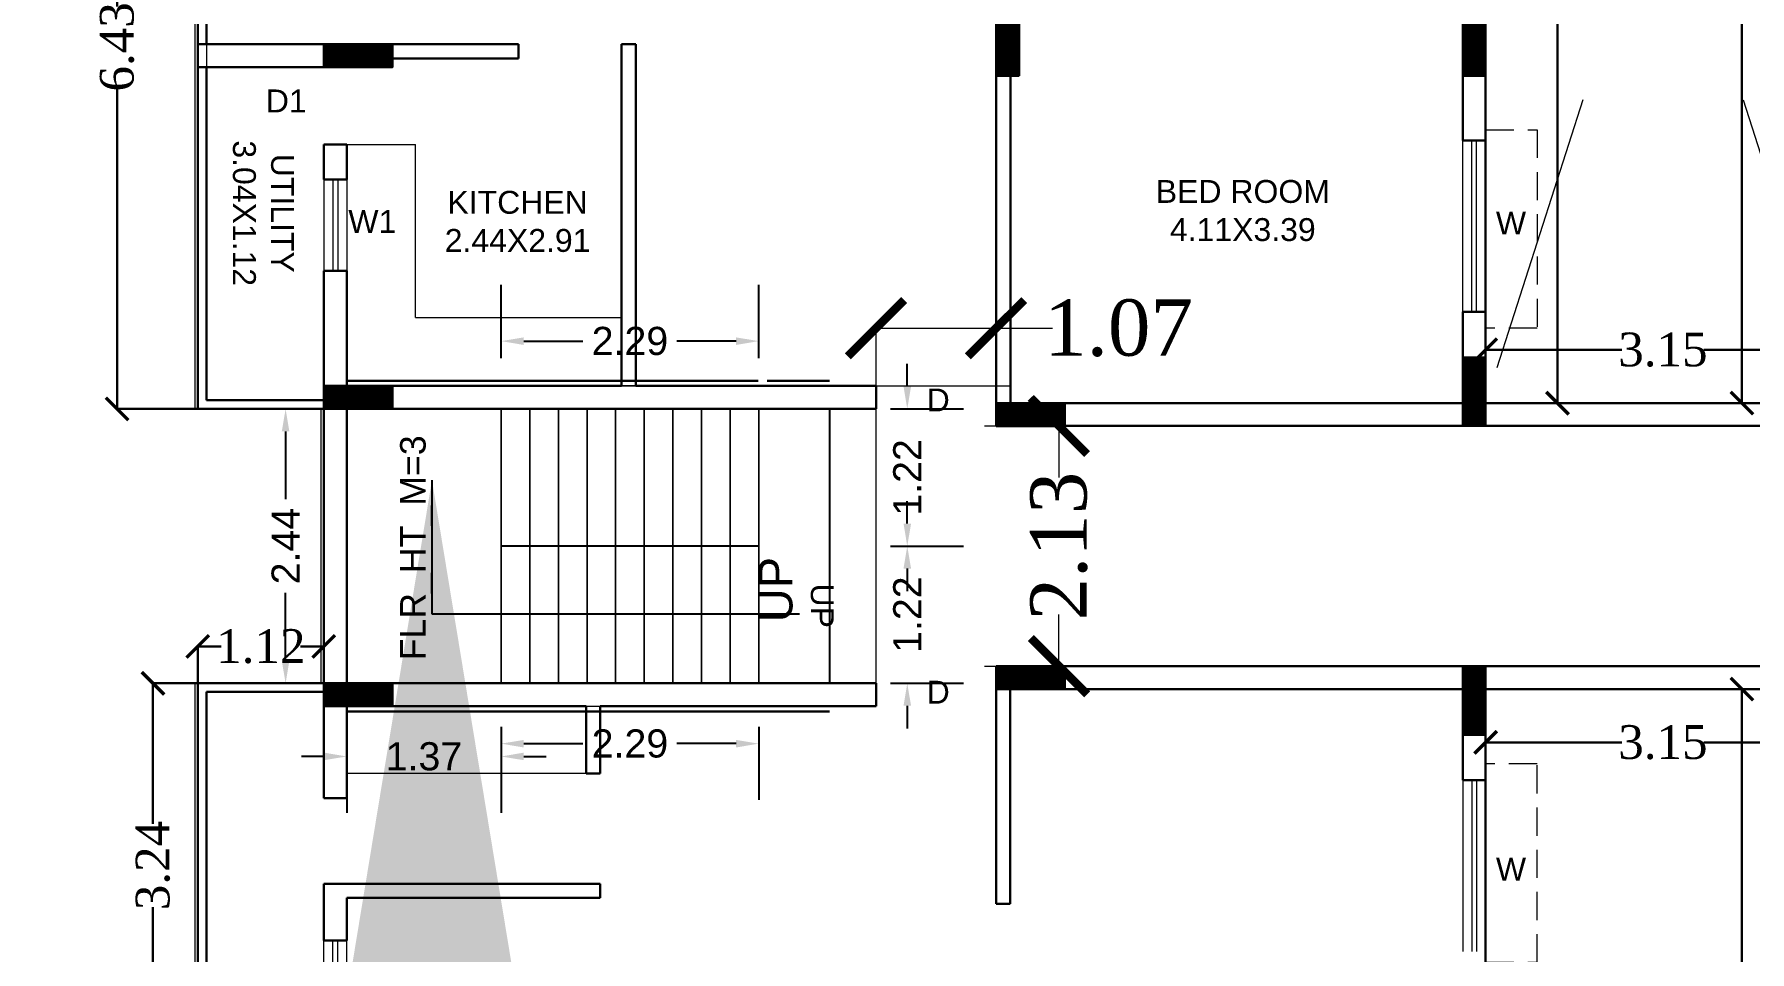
# Model space of a CAD drawing. Header units: metres. Extents: x 0 to 63445, y 32361 to 32804.
# Drawn here: x 63168.33 to 63183.56, y 32787.42 to 32795.57 of the extents above; entities that cross this region are included whole.
import ezdxf

# ---------------------------------------------------------------- set-up
doc = ezdxf.new("R2010")
doc.units = ezdxf.units.M
doc.header["$MEASUREMENT"] = 0
doc.header["$PDMODE"] = 34
doc.header["$PDSIZE"] = -10
for name, pattern in [('CONTINULUS', [0]), ('DASHED', [0.75, 0.5, -0.25]), ('DASHED2', [0.375, 0.25, -0.125])]:
    doc.linetypes.add(name, pattern=pattern)
doc.layers.get('0').update_dxf_attribs({"lineweight": 25})
for name, color, linetype, lineweight in [('BLK_1_FLR_0_BLT_UP_AREA', 14, 'DASHED', 9), ('BLK_1_FLR_0_BLT_UP_AREA_DEDUCT', 41, 'DASHED', 9), ('BLK_1_FLR_0_EXIT_WIDTH_DOOR', 7, 'Continuous', 0), ('BLK_1_FLR_0_EXIT_WIDTH_STAIR', 7, 'Continuous', 0), ('BLK_1_FLR_0_STAIR_1', 7, 'Continuous', 0), ('BLK_1_FLR_0_STAIR_1_FLIGHT_1', 7, 'Continuous', 0), ('BLK_1_FLR_0_STAIR_1_FLIGHT_2', 7, 'Continuous', 0), ('BLK_1_FLR_0_STAIR_1_LANDING_1', 7, 'Continuous', 0), ('BLK_1_FLR_0_UNITFA', 7, 'Continuous', 0), ('COLUMN', 1, 'Continuous', 30), ('DIM', 56, 'Continuous', 20), ('elev', 252, 'Continuous', 20), ('hatch', 251, 'Continuous', 20), ('STEPS', 114, 'Continuous', 20), ('TEXT-2', 65, 'Continuous', 18), ('wall', 7, 'Continuous', 30), ('window', 154, 'Continuous', 9)]:
    doc.layers.add(name, color=color, linetype=linetype, lineweight=lineweight)
doc.layers.add('text', color=65, linetype='Continuous')
doc.styles.add('AutoDCRFont', font='arial.ttf')
doc.styles.add('PreDCRFont', font='arial.ttf', dxfattribs={"height": 0.25})
doc.styles.add('small int', font='arial.ttf', dxfattribs={"height": 18})
doc.styles.get("Standard").update_dxf_attribs({"font": 'arial.ttf', "height": 0.4})
doc.styles.add('style2', font='arial.ttf', dxfattribs={"height": 0.25})
doc.styles.add('TNR', font='times.ttf', dxfattribs={"height": 0.5})
doc.dimstyles.new('ARCHANA', dxfattribs={"dimscale": 0, "dimtxt": 0.5, "dimasz": 0.5, "dimexe": 0, "dimexo": 0, "dimgap": 0, "dimtad": 0, "dimzin": 0, "dimdsep": 46, "dimtxsty": 'TNR', "dimblk": 'ARCHTICK', "dimcen": 0.09, "dimclrd": 36, "dimclre": 36, "dimclrt": 7, "dimadec": 0, "dimazin": 0, "dimtfac": 1, "dimtofl": 0, "dimtmove": 0, "dimatfit": 3, "dimldrblk": 'ARCHTICK', "dimfxl": 1, "dimfrac": 2, "dimtolj": 1, "dimtzin": 0, "dimlwd": -1, "dimlwe": -1, "dimarcsym": 0})
doc.dimstyles.new('Copy of Standard2', dxfattribs={"dimtxt": 0.25, "dimasz": 0.2, "dimexe": 0.5, "dimexo": 0.3, "dimgap": 0.09, "dimtad": 0, "dimtoh": 1, "dimzin": 0, "dimdsep": 46, "dimtxsty": 'PreDCRFont', "dimcen": 0.025, "dimdle": 0.1, "dimadec": 0, "dimazin": 0, "dimtfac": 1, "dimtofl": 0, "dimtmove": 2, "dimatfit": 3, "dimfxl": 0.18, "dimtolj": 1, "dimtzin": 0, "dimarcsym": 0})
doc.dimstyles.new('STD', dxfattribs={"dimtxt": 10, "dimasz": 10, "dimexe": 0, "dimexo": 0, "dimgap": 0.09, "dimtad": 0, "dimdec": 0, "dimzin": 0, "dimdsep": 46, "dimlunit": 4, "dimtxsty": 'small int', "dimcen": 0.09, "dimclrd": 75, "dimclre": 75, "dimadec": 0, "dimazin": 0, "dimtfac": 1, "dimtdec": 0, "dimtofl": 0, "dimtmove": 0, "dimatfit": 3, "dimfxl": 1, "dimtolj": 1, "dimtzin": 0, "dimarcsym": 0})

# ---------------------------------------------------------------- blocks, each defined once
blk = doc.blocks.new('A$C7D115503')
at = {"layer": 'COLUMN', "ltscale": 3}
h = blk.add_hatch(dxfattribs=at)
h.set_pattern_fill('ANSI31', color=256, style=0)
h.paths.add_polyline_path([(-14.36, -11.59), (-6.36, -11.59), (-6.36, 12.41), (-14.36, 12.41)])
at = {"layer": 'COLUMN', "ltscale": 0.05}
for p, q in [((-14.36, 12.41), (-6.36, 12.41)), ((-14.36, 12.41), (-14.36, -11.59)), ((-6.36, 12.41), (-6.36, -11.59)), ((-6.36, -11.59), (-14.36, -11.59))]:
    blk.add_line(p, q, dxfattribs=at)
blk = doc.blocks.new('_ArchTick')
at = {"color": 0, "linetype": 'ByBlock', "const_width": 0.15}
blk.add_lwpolyline([(-0.5, -0.5), (0.5, 0.5)], dxfattribs=at)
blk = doc.blocks.new('*D198')
at = {"layer": 'Defpoints', "color": 0, "ltscale": 0.5, "transparency": 16777216}
for p in [(63169.062, 32798.67), (63169.778, 32798.67), (63169.778, 32792.239)]:
    blk.add_point(p, dxfattribs=at)
at = {"layer": 'wall', "color": 36, "ltscale": 0.5, "transparency": 16777216}
for p, q in [((63169.778, 32798.67), (63169.062, 32798.67)), ((63169.062, 32798.67), (63169.062, 32795.814)), ((63169.062, 32792.239), (63169.062, 32795.095)), ((63169.778, 32792.239), (63169.062, 32792.239))]:
    blk.add_line(p, q, dxfattribs=at)
at = {"layer": 'wall', "color": 36, "ltscale": 0.5, "transparency": 16777216, "xscale": 0.2, "yscale": 0.2, "zscale": 0.2}
for p, rotation in [((63169.062, 32798.67), 90), ((63169.062, 32792.239), 270)]:
    blk.add_blockref('_ArchTick', p, dxfattribs=dict(at, rotation=rotation))
at = {"layer": 'wall', "color": 7, "ltscale": 0.5, "transparency": 16777216, "insert": (63169.062, 32795.455), "char_height": 0.5, "attachment_point": 5, "rotation": 90, "style": 'TNR'}
blk.add_mtext('\\A1;{\\H0.6x;6.43}', dxfattribs=at)
blk = doc.blocks.new('*D203')
at = {"layer": 'Defpoints', "color": 0, "ltscale": 0.5, "transparency": 16777216}
for p in [(63181.212, 32802.129), (63181.212, 32792.29), (63181.85, 32792.29)]:
    blk.add_point(p, dxfattribs=at)
at = {"layer": 'wall', "color": 36, "ltscale": 0.5, "transparency": 16777216}
for p, q in [((63181.212, 32802.129), (63181.85, 32802.129)), ((63181.85, 32802.129), (63181.85, 32797.581)), ((63181.85, 32792.29), (63181.85, 32796.838)), ((63181.212, 32792.29), (63181.85, 32792.29))]:
    blk.add_line(p, q, dxfattribs=at)
at = {"layer": 'wall', "color": 36, "ltscale": 0.5, "transparency": 16777216, "xscale": 0.2, "yscale": 0.2, "zscale": 0.2}
for p, rotation in [((63181.85, 32802.129), 90), ((63181.85, 32792.29), 270)]:
    blk.add_blockref('_ArchTick', p, dxfattribs=dict(at, rotation=rotation))
at = {"layer": 'wall', "color": 7, "ltscale": 0.5, "transparency": 16777216, "insert": (63181.85, 32797.21), "char_height": 0.5, "attachment_point": 5, "rotation": 90, "style": 'TNR'}
blk.add_mtext('\\A1;{\\H0.6x;9.84}', dxfattribs=at)
blk = doc.blocks.new('*D204')
at = {"layer": 'Defpoints', "color": 0, "ltscale": 0.5, "transparency": 16777216}
for p in [(63184.36, 32792.764), (63181.212, 32792.29), (63184.36, 32792.29)]:
    blk.add_point(p, dxfattribs=at)
at = {"layer": 'wall', "color": 36, "ltscale": 0.5, "transparency": 16777216}
for p, q in [((63181.212, 32792.29), (63181.212, 32792.764)), ((63181.212, 32792.764), (63182.422, 32792.764)), ((63184.36, 32792.764), (63183.15, 32792.764)), ((63184.36, 32792.29), (63184.36, 32792.764))]:
    blk.add_line(p, q, dxfattribs=at)
at = {"layer": 'wall', "color": 36, "ltscale": 0.5, "transparency": 16777216, "xscale": 0.2, "yscale": 0.2, "zscale": 0.2, "rotation": 180}
blk.add_blockref('_ArchTick', (63181.212, 32792.764), dxfattribs=at)
at = {"layer": 'wall', "color": 36, "ltscale": 0.5, "transparency": 16777216, "xscale": 0.2, "yscale": 0.2, "zscale": 0.2}
blk.add_blockref('_ArchTick', (63184.36, 32792.764), dxfattribs=at)
at = {"layer": 'wall', "color": 7, "ltscale": 0.5, "transparency": 16777216, "insert": (63182.786, 32792.764), "char_height": 0.5, "attachment_point": 5, "style": 'TNR'}
blk.add_mtext('\\A1;{\\H0.6x;3.15}', dxfattribs=at)
blk = doc.blocks.new('*D205')
at = {"layer": 'Defpoints', "color": 0, "ltscale": 0.5, "transparency": 16777216}
for p in [(63183.487, 32802.129), (63184.36, 32802.129), (63184.36, 32792.29)]:
    blk.add_point(p, dxfattribs=at)
at = {"layer": 'wall', "color": 36, "ltscale": 0.5, "transparency": 16777216}
for p, q in [((63184.36, 32802.129), (63183.487, 32802.129)), ((63183.487, 32802.129), (63183.487, 32797.581)), ((63183.487, 32792.29), (63183.487, 32796.838)), ((63184.36, 32792.29), (63183.487, 32792.29))]:
    blk.add_line(p, q, dxfattribs=at)
at = {"layer": 'wall', "color": 36, "ltscale": 0.5, "transparency": 16777216, "xscale": 0.2, "yscale": 0.2, "zscale": 0.2}
for p, rotation in [((63183.487, 32802.129), 90), ((63183.487, 32792.29), 270)]:
    blk.add_blockref('_ArchTick', p, dxfattribs=dict(at, rotation=rotation))
at = {"layer": 'wall', "color": 7, "ltscale": 0.5, "transparency": 16777216, "insert": (63183.487, 32797.21), "char_height": 0.5, "attachment_point": 5, "rotation": 90, "style": 'TNR'}
blk.add_mtext('\\A1;{\\H0.6x;9.84}', dxfattribs=at)
blk = doc.blocks.new('*D181')
at = {"layer": 'Defpoints', "color": 0, "ltscale": 0.5, "transparency": 16777216}
for p in [(63181.212, 32789.75), (63184.36, 32789.75), (63184.36, 32789.276)]:
    blk.add_point(p, dxfattribs=at)
at = {"layer": 'wall', "color": 36, "ltscale": 0.5, "transparency": 16777216}
for p, q in [((63181.212, 32789.75), (63181.212, 32789.276)), ((63184.36, 32789.75), (63184.36, 32789.276)), ((63181.212, 32789.276), (63182.422, 32789.276)), ((63184.36, 32789.276), (63183.15, 32789.276))]:
    blk.add_line(p, q, dxfattribs=at)
at = {"layer": 'wall', "color": 36, "ltscale": 0.5, "transparency": 16777216, "xscale": 0.2, "yscale": 0.2, "zscale": 0.2, "rotation": 180}
blk.add_blockref('_ArchTick', (63181.212, 32789.276), dxfattribs=at)
at = {"layer": 'wall', "color": 36, "ltscale": 0.5, "transparency": 16777216, "xscale": 0.2, "yscale": 0.2, "zscale": 0.2}
blk.add_blockref('_ArchTick', (63184.36, 32789.276), dxfattribs=at)
at = {"layer": 'wall', "color": 7, "ltscale": 0.5, "transparency": 16777216, "insert": (63182.786, 32789.276), "char_height": 0.5, "attachment_point": 5, "style": 'TNR'}
blk.add_mtext('\\A1;{\\H0.6x;3.15}', dxfattribs=at)
blk = doc.blocks.new('*D182')
at = {"layer": 'Defpoints', "color": 0, "ltscale": 0.5, "transparency": 16777216}
for p in [(63184.36, 32789.75), (63183.487, 32779.911), (63184.36, 32779.911)]:
    blk.add_point(p, dxfattribs=at)
at = {"layer": 'wall', "color": 36, "ltscale": 0.5, "transparency": 16777216}
for p, q in [((63184.36, 32789.75), (63183.487, 32789.75)), ((63183.487, 32789.75), (63183.487, 32785.202)), ((63183.487, 32779.911), (63183.487, 32784.46)), ((63184.36, 32779.911), (63183.487, 32779.911))]:
    blk.add_line(p, q, dxfattribs=at)
at = {"layer": 'wall', "color": 36, "ltscale": 0.5, "transparency": 16777216, "xscale": 0.2, "yscale": 0.2, "zscale": 0.2}
for p, rotation in [((63183.487, 32789.75), 90), ((63183.487, 32779.911), 270)]:
    blk.add_blockref('_ArchTick', p, dxfattribs=dict(at, rotation=rotation))
at = {"layer": 'wall', "color": 7, "ltscale": 0.5, "transparency": 16777216, "insert": (63183.487, 32784.831), "char_height": 0.5, "attachment_point": 5, "rotation": 90, "style": 'TNR'}
blk.add_mtext('\\A1;{\\H0.6x;9.84}', dxfattribs=at)
blk = doc.blocks.new('*D215')
at = {"layer": 'Defpoints', "color": 0, "ltscale": 0.5, "transparency": 16777216}
for p in [(63169.778, 32789.801), (63169.38, 32786.562), (63169.778, 32786.562)]:
    blk.add_point(p, dxfattribs=at)
at = {"layer": 'wall', "color": 36, "ltscale": 0.5, "transparency": 16777216}
for p, q in [((63169.778, 32789.801), (63169.38, 32789.801)), ((63169.38, 32789.801), (63169.38, 32788.553)), ((63169.38, 32786.562), (63169.38, 32787.811)), ((63169.778, 32786.562), (63169.38, 32786.562))]:
    blk.add_line(p, q, dxfattribs=at)
at = {"layer": 'wall', "color": 36, "ltscale": 0.5, "transparency": 16777216, "xscale": 0.2, "yscale": 0.2, "zscale": 0.2}
for p, rotation in [((63169.38, 32789.801), 90), ((63169.38, 32786.562), 270)]:
    blk.add_blockref('_ArchTick', p, dxfattribs=dict(at, rotation=rotation))
at = {"layer": 'wall', "color": 7, "ltscale": 0.5, "transparency": 16777216, "insert": (63169.38, 32788.182), "char_height": 0.5, "attachment_point": 5, "rotation": 90, "style": 'TNR'}
blk.add_mtext('\\A1;{\\H0.6x;3.24}', dxfattribs=at)
blk = doc.blocks.new('*D216')
at = {"layer": 'Defpoints', "color": 0, "ltscale": 0.5, "transparency": 16777216}
for p in [(63170.897, 32790.129), (63169.778, 32789.801), (63170.897, 32789.801)]:
    blk.add_point(p, dxfattribs=at)
at = {"layer": 'wall', "color": 36, "ltscale": 0.5, "transparency": 16777216}
for p, q in [((63169.778, 32789.801), (63169.778, 32790.129)), ((63169.778, 32790.129), (63169.985, 32790.129)), ((63170.897, 32790.129), (63170.69, 32790.129)), ((63170.897, 32789.801), (63170.897, 32790.129))]:
    blk.add_line(p, q, dxfattribs=at)
at = {"layer": 'wall', "color": 36, "ltscale": 0.5, "transparency": 16777216, "xscale": 0.2, "yscale": 0.2, "zscale": 0.2, "rotation": 180}
blk.add_blockref('_ArchTick', (63169.778, 32790.129), dxfattribs=at)
at = {"layer": 'wall', "color": 36, "ltscale": 0.5, "transparency": 16777216, "xscale": 0.2, "yscale": 0.2, "zscale": 0.2}
blk.add_blockref('_ArchTick', (63170.897, 32790.129), dxfattribs=at)
at = {"layer": 'wall', "color": 7, "ltscale": 0.5, "transparency": 16777216, "insert": (63170.338, 32790.129), "char_height": 0.5, "attachment_point": 5, "style": 'TNR'}
blk.add_mtext('\\A1;{\\H0.6x;1.12}', dxfattribs=at)
blk = doc.blocks.new('*D354')
at = {"layer": 'BLK_1_FLR_0_EXIT_WIDTH_STAIR', "color": 36, "ltscale": 0.5, "transparency": 16777216}
for p, q in [((63176.763, 32792.087), (63177.424, 32792.087)), ((63177.424, 32792.087), (63177.424, 32791.628)), ((63177.424, 32789.953), (63177.424, 32790.413)), ((63176.763, 32789.953), (63177.424, 32789.953))]:
    blk.add_line(p, q, dxfattribs=at)
at = {"layer": 'Defpoints', "color": 0, "ltscale": 0.5, "transparency": 16777216}
for p in [(63176.763, 32792.087), (63177.424, 32792.087), (63176.763, 32789.953)]:
    blk.add_point(p, dxfattribs=at)
at = {"layer": 'BLK_1_FLR_0_EXIT_WIDTH_STAIR', "color": 36, "ltscale": 0.5, "transparency": 16777216, "xscale": 0.5, "yscale": 0.5, "zscale": 0.5}
for p, rotation in [((63177.424, 32792.087), 90), ((63177.424, 32789.953), 270)]:
    blk.add_blockref('_ArchTick', p, dxfattribs=dict(at, rotation=rotation))
at = {"layer": 'BLK_1_FLR_0_EXIT_WIDTH_STAIR', "color": 7, "ltscale": 0.5, "transparency": 16777216, "insert": (63177.424, 32791.02), "char_height": 0.5, "attachment_point": 5, "rotation": 90, "style": 'TNR'}
blk.add_mtext('\\A1;2.13', dxfattribs=at)
blk = doc.blocks.new('*D361')
at = {"layer": 'BLK_1_FLR_0_STAIR_1_FLIGHT_1', "color": 0, "linetype": 'Continuous', "lineweight": -2, "transparency": 16777216}
for p, q in [((63172.472, 32789.415), (63172.472, 32788.765)), ((63174.758, 32789.415), (63174.758, 32788.765)), ((63172.672, 32789.265), (63173.198, 32789.265)), ((63174.558, 32789.265), (63174.032, 32789.265))]:
    blk.add_line(p, q, dxfattribs=at)
at = {"layer": 'BLK_1_FLR_0_STAIR_1_FLIGHT_1', "color": 0, "linetype": 'Continuous', "transparency": 16777216}
for points in [[(63172.672, 32789.298), (63172.672, 32789.231), (63172.472, 32789.265)], [(63174.558, 32789.298), (63174.558, 32789.231), (63174.758, 32789.265)]]:
    blk.add_solid(points, dxfattribs=at)
at = {"layer": 'Defpoints', "color": 0, "linetype": 'Continuous', "transparency": 16777216}
for p in [(63172.472, 32789.801), (63174.758, 32789.801), (63174.758, 32789.265)]:
    blk.add_point(p, dxfattribs=at)
at = {"layer": 'BLK_1_FLR_0_STAIR_1_FLIGHT_1', "color": 0, "linetype": 'Continuous', "transparency": 16777216, "insert": (63173.615, 32789.265), "char_height": 0.25, "attachment_point": 5, "style": 'PreDCRFont'}
blk.add_mtext('\\A1;2.29', dxfattribs=at)
blk = doc.blocks.new('*D362')
at = {"layer": 'BLK_1_FLR_0_STAIR_1_FLIGHT_1', "color": 0, "linetype": 'Continuous', "lineweight": -2, "transparency": 16777216}
for p, q in [((63176.077, 32791.22), (63176.077, 32791.42)), ((63175.927, 32791.02), (63176.577, 32791.02)), ((63175.927, 32789.801), (63176.577, 32789.801)), ((63176.077, 32789.601), (63176.077, 32789.401))]:
    blk.add_line(p, q, dxfattribs=at)
at = {"layer": 'BLK_1_FLR_0_STAIR_1_FLIGHT_1', "color": 0, "linetype": 'Continuous', "transparency": 16777216}
for points in [[(63176.044, 32791.22), (63176.111, 32791.22), (63176.077, 32791.02)], [(63176.044, 32789.601), (63176.111, 32789.601), (63176.077, 32789.801)]]:
    blk.add_solid(points, dxfattribs=at)
at = {"layer": 'Defpoints', "color": 0, "linetype": 'Continuous', "transparency": 16777216}
for p in [(63174.758, 32791.02), (63176.077, 32791.02), (63174.758, 32789.801)]:
    blk.add_point(p, dxfattribs=at)
at = {"layer": 'BLK_1_FLR_0_STAIR_1_FLIGHT_1', "color": 0, "linetype": 'Continuous', "transparency": 16777216, "insert": (63176.077, 32790.411), "char_height": 0.25, "attachment_point": 5, "rotation": 90, "style": 'PreDCRFont'}
blk.add_mtext('\\A1;1.22', dxfattribs=at)
blk = doc.blocks.new('*D363')
at = {"layer": 'BLK_1_FLR_0_STAIR_1_FLIGHT_2', "color": 0, "linetype": 'Continuous', "lineweight": -2, "transparency": 16777216}
for p, q in [((63172.472, 32792.691), (63172.472, 32793.341)), ((63174.758, 32792.691), (63174.758, 32793.341)), ((63172.672, 32792.841), (63173.198, 32792.841)), ((63174.558, 32792.841), (63174.032, 32792.841))]:
    blk.add_line(p, q, dxfattribs=at)
at = {"layer": 'BLK_1_FLR_0_STAIR_1_FLIGHT_2', "color": 0, "linetype": 'Continuous', "transparency": 16777216}
for points in [[(63172.672, 32792.874), (63172.672, 32792.807), (63172.472, 32792.841)], [(63174.558, 32792.874), (63174.558, 32792.807), (63174.758, 32792.841)]]:
    blk.add_solid(points, dxfattribs=at)
at = {"layer": 'Defpoints', "color": 0, "linetype": 'Continuous', "transparency": 16777216}
for p in [(63174.758, 32792.841), (63172.472, 32792.239), (63174.758, 32792.239)]:
    blk.add_point(p, dxfattribs=at)
at = {"layer": 'BLK_1_FLR_0_STAIR_1_FLIGHT_2', "color": 0, "linetype": 'Continuous', "transparency": 16777216, "insert": (63173.615, 32792.841), "char_height": 0.25, "attachment_point": 5, "style": 'PreDCRFont'}
blk.add_mtext('\\A1;2.29', dxfattribs=at)
blk = doc.blocks.new('*D364')
at = {"layer": 'BLK_1_FLR_0_STAIR_1_FLIGHT_2', "color": 0, "linetype": 'Continuous', "lineweight": -2, "transparency": 16777216}
for p, q in [((63176.077, 32792.439), (63176.077, 32792.639)), ((63175.927, 32792.239), (63176.577, 32792.239)), ((63175.927, 32791.02), (63176.577, 32791.02)), ((63176.077, 32790.82), (63176.077, 32790.62))]:
    blk.add_line(p, q, dxfattribs=at)
at = {"layer": 'BLK_1_FLR_0_STAIR_1_FLIGHT_2', "color": 0, "linetype": 'Continuous', "transparency": 16777216}
for points in [[(63176.044, 32792.439), (63176.111, 32792.439), (63176.077, 32792.239)], [(63176.044, 32790.82), (63176.111, 32790.82), (63176.077, 32791.02)]]:
    blk.add_solid(points, dxfattribs=at)
at = {"layer": 'Defpoints', "color": 0, "linetype": 'Continuous', "transparency": 16777216}
for p in [(63175.358, 32792.239), (63176.077, 32792.239), (63174.758, 32791.02)]:
    blk.add_point(p, dxfattribs=at)
at = {"layer": 'BLK_1_FLR_0_STAIR_1_FLIGHT_2', "color": 0, "linetype": 'Continuous', "transparency": 16777216, "insert": (63176.077, 32791.63), "char_height": 0.25, "attachment_point": 5, "rotation": 90, "style": 'PreDCRFont'}
blk.add_mtext('\\A1;1.22', dxfattribs=at)
blk = doc.blocks.new('*D365')
at = {"layer": 'BLK_1_FLR_0_STAIR_1_LANDING_1', "color": 0, "lineweight": -2, "transparency": 16777216}
for p, q in [((63171.1, 32789.301), (63171.1, 32788.651)), ((63172.472, 32789.301), (63172.472, 32788.651)), ((63170.9, 32789.151), (63170.7, 32789.151)), ((63172.672, 32789.151), (63172.872, 32789.151))]:
    blk.add_line(p, q, dxfattribs=at)
at = {"layer": 'BLK_1_FLR_0_STAIR_1_LANDING_1', "color": 0, "transparency": 16777216}
for points in [[(63170.9, 32789.185), (63170.9, 32789.118), (63171.1, 32789.151)], [(63172.672, 32789.185), (63172.672, 32789.118), (63172.472, 32789.151)]]:
    blk.add_solid(points, dxfattribs=at)
at = {"layer": 'Defpoints', "color": 0, "transparency": 16777216}
for p in [(63171.1, 32789.801), (63172.472, 32789.801), (63171.1, 32789.151)]:
    blk.add_point(p, dxfattribs=at)
at = {"layer": 'BLK_1_FLR_0_STAIR_1_LANDING_1', "color": 0, "transparency": 16777216, "insert": (63171.786, 32789.151), "char_height": 0.25, "attachment_point": 5, "style": 'PreDCRFont'}
blk.add_mtext('\\A1;1.37', dxfattribs=at)
blk = doc.blocks.new('*D366')
at = {"layer": 'BLK_1_FLR_0_STAIR_1_LANDING_1', "color": 0, "lineweight": -2, "transparency": 16777216}
for p, q in [((63170.708, 32792.239), (63170.058, 32792.239)), ((63170.558, 32792.039), (63170.558, 32791.436)), ((63170.558, 32790.001), (63170.558, 32790.604)), ((63170.708, 32789.801), (63170.058, 32789.801))]:
    blk.add_line(p, q, dxfattribs=at)
at = {"layer": 'BLK_1_FLR_0_STAIR_1_LANDING_1', "color": 0, "transparency": 16777216}
for points in [[(63170.524, 32792.039), (63170.591, 32792.039), (63170.558, 32792.239)], [(63170.524, 32790.001), (63170.591, 32790.001), (63170.558, 32789.801)]]:
    blk.add_solid(points, dxfattribs=at)
at = {"layer": 'Defpoints', "color": 0, "transparency": 16777216}
for p in [(63170.558, 32792.239), (63171.1, 32792.239), (63171.1, 32789.801)]:
    blk.add_point(p, dxfattribs=at)
at = {"layer": 'BLK_1_FLR_0_STAIR_1_LANDING_1', "color": 0, "transparency": 16777216, "insert": (63170.558, 32791.02), "char_height": 0.25, "attachment_point": 5, "rotation": 90, "style": 'PreDCRFont'}
blk.add_mtext('\\A1;2.44', dxfattribs=at)
blk = doc.blocks.new('*D905')
at = {"layer": 'Defpoints', "color": 0, "ltscale": 3, "transparency": 16777216}
for p in [(0.832, 32800.914), (63266.308, 32800.914), (0, 32788.163)]:
    blk.add_point(p, dxfattribs=at)
at = {"layer": 'DIM', "ltscale": 3, "transparency": 16777216}
for p, q in [((5.832, 32800.914), (0.832, 32800.914)), ((0.832, 32800.914), (0.832, 32794.933)), ((0.832, 32788.163), (0.832, 32794.144)), ((0, 32788.163), (0.832, 32788.163))]:
    blk.add_line(p, q, dxfattribs=at)
at = {"layer": 'DIM', "ltscale": 3, "transparency": 16777216, "xscale": 0.05, "yscale": 0.05, "zscale": 0.05}
for p, rotation in [((0.832, 32800.914), 90), ((0.832, 32788.163), 270)]:
    blk.add_blockref('_ArchTick', p, dxfattribs=dict(at, rotation=rotation))
at = {"layer": 'DIM', "color": 7, "ltscale": 3, "transparency": 16777216, "insert": (0.832, 32794.538), "char_height": 0.4, "attachment_point": 5, "rotation": 90}
blk.add_mtext('\\A1;{\\H0.6x;12.75}', dxfattribs=at)
blk = doc.blocks.new('*D971')
at = {"layer": 'BLK_1_FLR_0_EXIT_WIDTH_DOOR', "color": 36, "ltscale": 0.5, "transparency": 16777216}
for p, q in [((63175.8, 32792.443), (63175.8, 32792.956)), ((63175.8, 32792.956), (63176.866, 32792.956)), ((63176.866, 32792.443), (63176.866, 32792.956)), ((63176.866, 32792.956), (63177.366, 32792.956))]:
    blk.add_line(p, q, dxfattribs=at)
at = {"layer": 'Defpoints', "color": 0, "ltscale": 0.5, "transparency": 16777216}
for p in [(63176.866, 32792.956), (63175.8, 32792.443), (63176.866, 32792.443)]:
    blk.add_point(p, dxfattribs=at)
at = {"layer": 'BLK_1_FLR_0_EXIT_WIDTH_DOOR', "color": 36, "ltscale": 0.5, "transparency": 16777216, "xscale": 0.5, "yscale": 0.5, "zscale": 0.5, "rotation": 180}
blk.add_blockref('_ArchTick', (63175.8, 32792.956), dxfattribs=at)
at = {"layer": 'BLK_1_FLR_0_EXIT_WIDTH_DOOR', "color": 36, "ltscale": 0.5, "transparency": 16777216, "xscale": 0.5, "yscale": 0.5, "zscale": 0.5}
blk.add_blockref('_ArchTick', (63176.866, 32792.956), dxfattribs=at)
at = {"layer": 'BLK_1_FLR_0_EXIT_WIDTH_DOOR', "color": 7, "ltscale": 0.5, "transparency": 16777216, "insert": (63177.953, 32792.956), "char_height": 0.5, "attachment_point": 5, "style": 'TNR'}
blk.add_mtext('\\A1;1.07', dxfattribs=at)

msp = doc.modelspace()

# ---------------------------------------------------------------- linework, layer by layer
at = {"layer": 'BLK_1_FLR_0_BLT_UP_AREA', "color": 14, "linetype": 'CONTINULUS', "ltscale": 0.05}
msp.add_lwpolyline([(63233.1315, 32802.1289), (63170.8719, 32802.1289), (63170.8719, 32800.52), (63170.2622, 32800.52), (63170.2622, 32798.67), (63169.7526, 32798.67), (63169.7526, 32798.67), (63169.7526, 32792.2394), (63170.8719, 32792.2394), (63170.8719, 32789.8009), (63169.7526, 32789.8009), (63169.7526, 32786.5623), (63184.3347, 32786.5623), (63184.3347, 32781.5203), (63184.3347, 32781.5203), (63184.3347, 32779.9114), (63233.1315, 32779.9114)], dxfattribs=at)
at = {"layer": 'BLK_1_FLR_0_BLT_UP_AREA_DEDUCT', "color": 14, "linetype": 'Continuous'}
msp.add_lwpolyline([(63184.3601, 32792.087), (63181.2116, 32792.087), (63181.2116, 32802.1289), (63184.3601, 32802.1289)], close=True, dxfattribs=at)
at = {"layer": 'BLK_1_FLR_0_STAIR_1'}
msp.add_lwpolyline([(63175.7996, 32789.5977), (63175.7996, 32792.4426), (63170.8973, 32792.4426), (63170.8973, 32789.5977)], close=True, dxfattribs=at)
at = {"layer": 'BLK_1_FLR_0_STAIR_1_FLIGHT_1', "color": 3}
for p, q in [((63172.4721, 32789.8009), (63172.4721, 32791.0201)), ((63172.7261, 32789.8009), (63172.7261, 32791.0201)), ((63172.9801, 32789.8009), (63172.9801, 32791.0201)), ((63173.2341, 32789.8009), (63173.2341, 32791.0201)), ((63173.4881, 32789.8009), (63173.4881, 32791.0201)), ((63173.7421, 32789.8009), (63173.7421, 32791.0201)), ((63173.9962, 32789.8009), (63173.9962, 32791.0201)), ((63174.2502, 32789.8009), (63174.2502, 32791.0201)), ((63174.5042, 32789.8009), (63174.5042, 32791.0201)), ((63174.7582, 32789.8009), (63174.7582, 32791.0201))]:
    msp.add_line(p, q, dxfattribs=at)
at = {"layer": 'BLK_1_FLR_0_STAIR_1_FLIGHT_1'}
msp.add_lwpolyline([(63174.7582, 32789.8009), (63174.7582, 32791.0201), (63172.4721, 32791.0201), (63172.4721, 32789.8009)], close=True, dxfattribs=at)
at = {"layer": 'BLK_1_FLR_0_STAIR_1_FLIGHT_2', "color": 3}
for p, q in [((63172.4721, 32791.0201), (63172.4721, 32792.2394)), ((63172.7261, 32791.0201), (63172.7261, 32792.2394)), ((63172.9801, 32791.0201), (63172.9801, 32792.2394)), ((63173.2341, 32791.0201), (63173.2341, 32792.2394)), ((63173.4881, 32791.0201), (63173.4881, 32792.2394)), ((63173.7421, 32791.0201), (63173.7421, 32792.2394)), ((63173.9962, 32791.0201), (63173.9962, 32792.2394)), ((63174.2502, 32791.0201), (63174.2502, 32792.2394)), ((63174.5042, 32791.0201), (63174.5042, 32792.2394)), ((63174.7582, 32791.0201), (63174.7582, 32792.2394))]:
    msp.add_line(p, q, dxfattribs=at)
at = {"layer": 'BLK_1_FLR_0_STAIR_1_FLIGHT_2'}
msp.add_lwpolyline([(63174.7582, 32792.2394), (63174.7582, 32791.0201), (63172.4721, 32791.0201), (63172.4721, 32792.2394)], close=True, dxfattribs=at)
at = {"layer": 'BLK_1_FLR_0_STAIR_1_LANDING_1'}
msp.add_lwpolyline([(63172.4721, 32789.8009), (63172.4721, 32792.2394), (63171.1005, 32792.2394), (63171.1005, 32789.8009)], close=True, dxfattribs=at)
at = {"layer": 'BLK_1_FLR_0_UNITFA', "color": 3, "ltscale": 0.5}
msp.add_lwpolyline([(63169.8542, 32792.3156), (63170.8973, 32792.3156), (63170.8973, 32792.4426), (63176.9934, 32792.4426), (63176.9934, 32792.2902), (63181.0084, 32792.2902), (63181.0084, 32801.9256), (63171.1005, 32801.9256), (63171.1005, 32800.3168), (63170.4899, 32800.3168), (63170.4909, 32798.5387), (63169.8542, 32798.5387), (63169.8542, 32792.3156)], close=True, dxfattribs=at)
at = {"layer": 'elev', "ltscale": 0.05}
for p, q in [((63171.1005, 32794.5889), (63171.7101, 32794.5889)), ((63171.7101, 32793.0522), (63171.7101, 32794.5889)), ((63171.7101, 32793.0522), (63173.5389, 32793.0522))]:
    msp.add_line(p, q, dxfattribs=at)
at = {"layer": 'elev', "ltscale": 0.5}
msp.add_line((63173.2255, 32789.0005), (63171.1005, 32789.0005), dxfattribs=at)
at = {"layer": 'hatch', "linetype": 'DASHED2', "ltscale": 10}
for p, q in [((63181.2116, 32802.1289), (63184.3601, 32792.2902)), ((63184.3601, 32802.1278), (63181.2116, 32792.2902))]:
    msp.add_line(p, q, dxfattribs=at)
at = {"layer": 'STEPS'}
for p, q in [((63172.4721, 32792.2394), (63172.4721, 32789.8009)), ((63172.7261, 32792.2394), (63172.7261, 32789.8009)), ((63172.9801, 32792.2394), (63172.9801, 32789.8009)), ((63173.2341, 32792.2394), (63173.2341, 32789.8009)), ((63173.4881, 32792.2394), (63173.4881, 32789.8009)), ((63173.7421, 32792.2394), (63173.7421, 32789.8009)), ((63173.9962, 32792.2394), (63173.9962, 32789.8009)), ((63174.2502, 32792.2394), (63174.2502, 32789.8009)), ((63174.5042, 32792.2394), (63174.5042, 32789.8009)), ((63174.7582, 32792.2394), (63174.7582, 32789.8009)), ((63172.4721, 32791.0201), (63174.7582, 32791.0201))]:
    msp.add_line(p, q, dxfattribs=at)
at = {"layer": 'text', "linetype": 'Continuous'}
for p, q in [((63175.3857, 32792.2394), (63175.3857, 32789.8009)), ((63173.7421, 32791.0201), (63172.4721, 32791.0201)), ((63174.7582, 32791.0201), (63172.4721, 32791.0201))]:
    msp.add_line(p, q, dxfattribs=at)
at = {"layer": 'wall', "ltscale": 0.05}
for p, q in [((63169.778, 32795.478), (63169.778, 32798.67)), ((63169.8542, 32795.478), (63169.8542, 32798.5938)), ((63181.2116, 32794.6241), (63181.2116, 32796.3042)), ((63181.0084, 32794.6241), (63181.0084, 32795.6812)), ((63170.8973, 32795.2748), (63170.8973, 32795.478)), ((63172.6245, 32795.478), (63170.8973, 32795.478)), ((63170.8973, 32795.478), (63170.8973, 32795.2748)), ((63172.6245, 32795.478), (63171.1005, 32795.478)), ((63172.6245, 32795.351), (63172.6245, 32795.478)), ((63173.5389, 32792.4426), (63173.5389, 32795.478)), ((63173.6659, 32795.478), (63173.5389, 32795.478)), ((63173.6659, 32795.478), (63173.5389, 32795.478)), ((63173.6659, 32792.4426), (63173.6659, 32795.478)), ((63177.0696, 32795.5034), (63176.8664, 32795.5034)), ((63176.8664, 32792.087), (63176.8664, 32795.4272)), ((63176.9934, 32792.2902), (63176.9934, 32795.4272)), ((63169.778, 32792.2394), (63169.778, 32795.2748)), ((63169.8542, 32792.3156), (63169.8542, 32795.2748)), ((63172.6245, 32795.351), (63171.1005, 32795.351)), ((63172.6245, 32795.351), (63171.1005, 32795.351)), ((63171.1005, 32795.2748), (63171.1005, 32795.351)), ((63170.8973, 32794.2772), (63170.8973, 32794.5889)), ((63171.1005, 32794.5889), (63170.8973, 32794.5889)), ((63170.8973, 32794.5889), (63170.8973, 32794.2772)), ((63171.1005, 32794.2772), (63171.1005, 32794.5889)), ((63170.8973, 32793.4652), (63170.8973, 32792.2394)), ((63171.1005, 32792.4426), (63171.1005, 32793.4652)), ((63181.0084, 32792.6966), (63181.0084, 32793.1001)), ((63181.2116, 32792.6966), (63181.2116, 32793.1001)), ((63171.1005, 32792.4426), (63173.5389, 32792.4426)), ((63173.6659, 32792.4426), (63175.7996, 32792.4426)), ((63174.555, 32792.4426), (63174.555, 32792.4426)), ((63175.7996, 32792.2394), (63175.7996, 32792.4426)), ((63175.7996, 32792.2394), (63171.1005, 32792.2394)), ((63171.1005, 32792.2394), (63175.7996, 32792.2394)), ((63170.8973, 32788.7805), (63170.8973, 32789.8009)), ((63175.7996, 32789.8009), (63171.1005, 32789.8009)), ((63171.1005, 32789.8009), (63175.7996, 32789.8009)), ((63175.7996, 32789.8009), (63175.7996, 32789.5977)), ((63171.1005, 32789.5977), (63173.2255, 32789.5977)), ((63171.1005, 32789.5977), (63171.1005, 32788.7805)), ((63173.2255, 32789.5977), (63173.2255, 32789.0005)), ((63173.3502, 32789.5977), (63175.7996, 32789.5977)), ((63173.3505, 32789.5977), (63173.3505, 32789.0005)), ((63174.555, 32789.5977), (63174.555, 32789.5977)), ((63181.0084, 32789.3437), (63181.0084, 32788.9402)), ((63181.2116, 32789.3437), (63181.2116, 32788.9402)), ((63170.8973, 32787.5156), (63170.8973, 32788.0205)), ((63173.3505, 32788.0205), (63173.3505, 32787.8955)), ((63171.1005, 32787.8955), (63171.1005, 32787.5156))]:
    msp.add_line(p, q, dxfattribs=at)
at = {"layer": 'wall'}
for p, q in [((63170.8973, 32795.478), (63169.778, 32795.478)), ((63169.778, 32795.478), (63169.778, 32795.2748)), ((63170.8973, 32795.2748), (63169.778, 32795.2748)), ((63170.8973, 32792.2394), (63169.778, 32792.2394)), ((63170.8973, 32792.3156), (63169.8542, 32792.3156)), ((63170.8973, 32792.2394), (63170.8973, 32789.8009)), ((63171.1005, 32792.2394), (63171.1005, 32789.8009)), ((63177.0696, 32792.2902), (63181.0084, 32792.2902)), ((63181.2116, 32792.2902), (63189.7994, 32792.2902)), ((63177.0696, 32792.087), (63181.0084, 32792.087)), ((63181.2116, 32792.087), (63189.7994, 32792.087)), ((63177.0696, 32789.9533), (63181.0084, 32789.9533)), ((63181.2116, 32789.9533), (63189.7994, 32789.9533)), ((63177.0696, 32789.7501), (63181.0084, 32789.7501)), ((63181.2116, 32789.7501), (63189.7994, 32789.7501))]:
    msp.add_line(p, q, dxfattribs=at)
at = {"layer": 'wall', "ltscale": 3}
for p, q in [((63181.0084, 32794.6241), (63181.2116, 32794.6241)), ((63170.8973, 32794.2772), (63171.1005, 32794.2772)), ((63170.8973, 32793.4652), (63171.1005, 32793.4652)), ((63181.0084, 32793.1001), (63181.2116, 32793.1001)), ((63181.0084, 32788.9402), (63181.2116, 32788.9402)), ((63170.8973, 32787.5156), (63171.1005, 32787.5156))]:
    msp.add_line(p, q, dxfattribs=at)
at = {"layer": 'wall', "linetype": 'Continuous'}
for p, q in [((63171.1005, 32792.4894), (63174.7537, 32792.4894)), ((63174.8327, 32792.4894), (63175.3857, 32792.4894)), ((63171.1005, 32792.2394), (63175.3857, 32792.2394)), ((63175.3857, 32789.8009), (63171.1005, 32789.8009)), ((63175.3857, 32789.5509), (63171.1005, 32789.5509))]:
    msp.add_line(p, q, dxfattribs=at)
at = {"layer": 'wall', "ltscale": 0.5}
for p, q in [((63169.778, 32789.8009), (63169.778, 32786.5623)), ((63170.8973, 32789.8009), (63169.778, 32789.8009)), ((63176.8664, 32789.7501), (63176.8664, 32787.8417)), ((63176.9914, 32789.7501), (63176.9914, 32787.8417)), ((63169.8542, 32789.7247), (63169.8542, 32786.6385)), ((63170.8973, 32789.7247), (63169.8542, 32789.7247)), ((63173.2255, 32789.0005), (63173.3505, 32789.0005)), ((63170.8973, 32788.7805), (63171.1005, 32788.7805)), ((63170.8973, 32788.0205), (63173.3505, 32788.0205)), ((63171.1005, 32787.8955), (63173.3505, 32787.8955)), ((63176.9914, 32787.8417), (63176.8664, 32787.8417))]:
    msp.add_line(p, q, dxfattribs=at)
msp.add_lwpolyline([(63184.3601, 32789.7501), (63181.2116, 32789.7501), (63181.2116, 32786.5623), (63169.778, 32786.5623), (63169.778, 32789.8009), (63170.8973, 32789.8009), (63170.8973, 32792.2394), (63169.778, 32792.2394), (63169.778, 32798.67), (63170.2876, 32798.67), (63170.2876, 32800.52), (63170.8973, 32800.52), (63170.8973, 32802.1289), (63181.2116, 32802.1289), (63181.2116, 32792.2902), (63184.3601, 32792.2902)], dxfattribs=at)
at = {"layer": 'window'}
for p, q in [((63181.0084, 32793.1001), (63181.0084, 32794.6232)), ((63181.0883, 32793.1001), (63181.0883, 32794.6232)), ((63181.1316, 32793.1001), (63181.1316, 32794.6232)), ((63181.2116, 32793.1001), (63181.2116, 32794.6232)), ((63170.8973, 32794.2772), (63170.8973, 32793.4652)), ((63170.9772, 32794.2772), (63170.9772, 32793.4652)), ((63171.0205, 32794.2772), (63171.0205, 32793.4652)), ((63171.1005, 32794.2772), (63171.1005, 32793.4652)), ((63181.0084, 32788.9402), (63181.0084, 32787.417)), ((63181.0883, 32788.9402), (63181.0883, 32787.417)), ((63181.1316, 32788.9402), (63181.1316, 32787.417)), ((63181.2116, 32788.9402), (63181.2116, 32787.417)), ((63170.8973, 32787.0146), (63170.8973, 32787.5156)), ((63170.9772, 32787.0146), (63170.9772, 32787.5156)), ((63171.0205, 32787.0146), (63171.0205, 32787.5156)), ((63171.1005, 32787.0146), (63171.1005, 32787.5156))]:
    msp.add_line(p, q, dxfattribs=at)
at = {"layer": 'window', "color": 8, "linetype": 'DASHED2'}
for points in [[(63181.2116, 32794.7179), (63181.6688, 32794.7179), (63181.6688, 32792.9557), (63181.2116, 32792.9557)], [(63181.2116, 32787.3224), (63181.6688, 32787.3224), (63181.6688, 32789.0845), (63181.2116, 32789.0845)]]:
    msp.add_lwpolyline(points, dxfattribs=at)

# ---------------------------------------------------------------- block references
at = {"layer": 'COLUMN', "ltscale": 0.05, "yscale": 0.025400733691282, "zscale": 0.025400733691282}
for p, xscale, rotation in [((63177.2313, 32795.5139), -0.025400733691282, 180), ((63181.3732, 32795.5139), -0.025400733691282, 180), ((63171.2126, 32795.1131), -0.025400733691282, 90), ((63181.3732, 32792.4023), -0.025400733691282, 180), ((63171.2126, 32792.0777), -0.025400733691282, 90), ((63177.1818, 32791.9253), -0.025400733691282, 90), ((63177.1818, 32790.1149), 0.025400733691282, 90), ((63171.2126, 32789.9625), 0.025400733691282, 90)]:
    msp.add_blockref('A$C7D115503', p, dxfattribs=dict(at, xscale=xscale, rotation=rotation))
at = {"layer": 'COLUMN', "ltscale": 0.05, "xscale": 0.025400733691282, "yscale": 0.025400733691282, "zscale": 0.025400733691282}
msp.add_blockref('A$C7D115503', (63181.3732, 32789.638), dxfattribs=at)

# ---------------------------------------------------------------- texts
at = {"linetype": 'Continuous', "style": 'style2'}
msp.add_text('UP', height=0.3, rotation=90, dxfattribs=at).set_placement((63175.0576, 32790.3419))
at = {"layer": 'BLK_1_FLR_0_STAIR_1', "insert": (63171.5743, 32792.0041), "char_height": 0.22694, "width": 2.420734, "attachment_point": 3, "rotation": 90}
msp.add_mtext('FLR_HT_M=3', dxfattribs=at)
at = {"layer": 'text'}
for s, insert, char_height, width, attachment_point in [('\\pxqc;D1', (63167.1799, 32794.8734), 0.20321, 6.767919, 7), ('\\pxqc;KITCHEN\\P2.44X2.91', (63169.8233, 32794.1758), 0.203206, 5.588511, 1), ('\\pxqc;BED ROOM\\P4.11X3.39', (63176.262, 32794.2723), 0.203206, 5.588511, 1), ('\\pxqc;D', (63173.4179, 32792.2163), 0.20321, 5.867919, 7), ('\\pxqc;D', (63173.4179, 32789.8239), 0.20321, 5.867919, 1)]:
    msp.add_mtext(s, dxfattribs=dict(at, insert=insert, char_height=char_height, width=width, attachment_point=attachment_point))
at = {"layer": 'text', "rotation": 270}
for s, insert, char_height, width, attachment_point in [('\\pxqc;UTILITY\\P3.04X1.12', (63170.0877, 32791.183), 0.203206, 5.588511, 9), ('\\pxqc;UP', (63175.2181, 32793.2972), 0.20321, 5.613911, 7)]:
    msp.add_mtext(s, dxfattribs=dict(at, insert=insert, char_height=char_height, width=width, attachment_point=attachment_point))
at = {"layer": 'TEXT-2', "width": 0.183842, "style": 'AutoDCRFont'}
for s, insert, char_height, attachment_point in [('W1', (63171.5405, 32794.0052), 0.20321, 3), ('W', (63181.5712, 32793.9914), 0.2032, 3), ('W', (63181.5712, 32788.0489), 0.2032, 9)]:
    msp.add_mtext(s, dxfattribs=dict(at, insert=insert, char_height=char_height, attachment_point=attachment_point))

# ---------------------------------------------------------------- dimensions: what is measured, and where the dimension line sits
at = {"layer": 'BLK_1_FLR_0_EXIT_WIDTH_DOOR', "color": 1, "ltscale": 0.5}
dim = msp.add_linear_dim(base=(63176.8664, 32792.9557), p1=(63175.7996, 32792.4426), p2=(63176.8664, 32792.4426), dimstyle='ARCHANA', override={"dimscale": 1, "dimfxl": 6, "dimarcsym": 1}, dxfattribs=at)
dim.commit()
dim.dimension.update_dxf_attribs({"geometry": '*D971', "text_midpoint": (63177.9528, 32792.9557)})
at = {"layer": 'BLK_1_FLR_0_EXIT_WIDTH_STAIR', "color": 7, "ltscale": 0.5}
dim = msp.add_linear_dim(base=(63177.4235, 32792.087), p1=(63176.7633, 32789.9533), p2=(63176.7633, 32792.087), angle=90, dimstyle='ARCHANA', override={"dimscale": 1, "dimfxl": 6, "dimarcsym": 1}, dxfattribs=at)
dim.commit()
dim.dimension.update_dxf_attribs({"geometry": '*D354', "text_midpoint": (63177.4235, 32791.0201)})
at = {"layer": 'BLK_1_FLR_0_STAIR_1_FLIGHT_1', "color": 2, "linetype": 'Continuous'}
dim = msp.add_linear_dim(base=(63176.0774, 32791.0201), p1=(63174.7582, 32789.8009), p2=(63174.7582, 32791.0201), angle=90, dimstyle='Copy of Standard2', override={"dimpost": '\\X', "dimfxl": 0.15, "dimfxlon": 1}, dxfattribs=at)
dim.commit()
dim.dimension.update_dxf_attribs({"geometry": '*D362', "text_midpoint": (63176.0774, 32790.4105)})
at = {"layer": 'BLK_1_FLR_0_STAIR_1_FLIGHT_1', "color": 1, "linetype": 'Continuous'}
dim = msp.add_linear_dim(base=(63174.7582, 32789.2648), p1=(63172.4721, 32789.8009), p2=(63174.7582, 32789.8009), angle=180, dimstyle='Copy of Standard2', override={"dimpost": '\\X', "dimfxl": 0.15, "dimfxlon": 1}, dxfattribs=at)
dim.commit()
dim.dimension.update_dxf_attribs({"geometry": '*D361', "text_midpoint": (63173.6151, 32789.2648)})
at = {"layer": 'BLK_1_FLR_0_STAIR_1_FLIGHT_2', "color": 1, "linetype": 'Continuous'}
dim = msp.add_linear_dim(base=(63174.7582, 32792.8407), p1=(63172.4721, 32792.2394), p2=(63174.7582, 32792.2394), angle=180, dimstyle='Copy of Standard2', override={"dimpost": '\\X', "dimfxl": 0.15, "dimfxlon": 1}, dxfattribs=at)
dim.commit()
dim.dimension.update_dxf_attribs({"geometry": '*D363', "text_midpoint": (63173.6151, 32792.8407)})
at = {"layer": 'BLK_1_FLR_0_STAIR_1_FLIGHT_2', "color": 2, "linetype": 'Continuous'}
dim = msp.add_linear_dim(base=(63176.0774, 32792.2394), p1=(63174.7582, 32791.0201), p2=(63175.3582, 32792.2394), angle=90, dimstyle='Copy of Standard2', override={"dimpost": '\\X', "dimfxl": 0.15, "dimfxlon": 1}, dxfattribs=at)
dim.commit()
dim.dimension.update_dxf_attribs({"geometry": '*D364', "text_midpoint": (63176.0774, 32791.6297)})
at = {"layer": 'BLK_1_FLR_0_STAIR_1_LANDING_1', "color": 1}
dim = msp.add_linear_dim(base=(63170.5577, 32792.2394), p1=(63171.1005, 32789.8009), p2=(63171.1005, 32792.2394), angle=90, dimstyle='Copy of Standard2', override={"dimpost": '\\X', "dimfxl": 0.15, "dimfxlon": 1}, dxfattribs=at)
dim.commit()
dim.dimension.update_dxf_attribs({"geometry": '*D366', "text_midpoint": (63170.5577, 32791.0201)})
at = {"layer": 'BLK_1_FLR_0_STAIR_1_LANDING_1', "color": 2}
dim = msp.add_linear_dim(base=(63171.1005, 32789.1512), p1=(63172.4721, 32789.8009), p2=(63171.1005, 32789.8009), angle=180, dimstyle='Copy of Standard2', override={"dimpost": '\\X', "dimfxl": 0.15, "dimfxlon": 1}, dxfattribs=at)
dim.commit()
dim.dimension.update_dxf_attribs({"geometry": '*D365', "text_midpoint": (63171.7863, 32789.1512)})
at = {"layer": 'DIM', "ltscale": 3}
dim = msp.add_linear_dim(base=(0.8318, 32800.9139), p1=(0, 32788.1627), p2=(63266.3084, 32800.9139), angle=90, text='{\\H0.6x;<>}', dimstyle='ARCHANA', override={"dimscale": 1, "dimtxt": 0.278, "dimasz": 0.05, "dimtxsty": 'Standard', "dimclrd": 256, "dimclre": 256, "dimfxl": 5, "dimfxlon": 1, "dimarcsym": 1}, dxfattribs=at)
dim.commit()
dim.dimension.update_dxf_attribs({"geometry": '*D905', "text_midpoint": (0.8318, 32794.5383)})
at = {"layer": 'wall', "ltscale": 0.5}
for base, p1, p2, angle, picture, middle in [((63181.8503, 32792.2902), (63181.2116, 32802.1289), (63181.2116, 32792.2902), 90, '*D203', (63181.8503, 32797.2095)), ((63183.4875, 32802.1289), (63184.3601, 32792.2902), (63184.3601, 32802.1289), 90, '*D205', (63183.4875, 32797.2095)), ((63169.0621, 32798.67), (63169.778, 32792.2394), (63169.778, 32798.67), 90, '*D198', (63169.0621, 32795.4547)), ((63169.3796, 32786.5623), (63169.778, 32789.8009), (63169.778, 32786.5623), 90, '*D215', (63169.3796, 32788.1816)), ((63183.4875, 32779.9114), (63184.3601, 32789.7501), (63184.3601, 32779.9114), 270, '*D182', (63183.4875, 32784.8307))]:
    dim = msp.add_linear_dim(base=base, p1=p1, p2=p2, angle=angle, text='{\\H0.6x;<>}', dimstyle='ARCHANA', override={"dimscale": 1, "dimtxt": 0.3, "dimasz": 0.2, "dimfxl": 6, "dimarcsym": 1}, dxfattribs=at)
    dim.commit()
    dim.dimension.update_dxf_attribs({"geometry": picture, "text_midpoint": middle})
for base, p1, p2, picture, middle in [((63184.3601, 32792.7643), (63181.2116, 32792.2902), (63184.3601, 32792.2902), '*D204', (63182.7858, 32792.7643)), ((63170.8973, 32790.129), (63169.778, 32789.8009), (63170.8973, 32789.8009), '*D216', (63170.3376, 32790.129)), ((63184.3601, 32789.2759), (63181.2116, 32789.7501), (63184.3601, 32789.7501), '*D181', (63182.7858, 32789.2759))]:
    dim = msp.add_linear_dim(base=base, p1=p1, p2=p2, text='{\\H0.6x;<>}', dimstyle='ARCHANA', override={"dimscale": 1, "dimtxt": 0.3, "dimasz": 0.2, "dimfxl": 6, "dimarcsym": 1}, dxfattribs=at)
    dim.commit()
    dim.dimension.update_dxf_attribs({"geometry": picture, "text_midpoint": middle})

# ---------------------------------------------------------------- leaders
at = {"layer": 'wall'}
msp.add_leader([(63171.8571, 32791.6066), (63171.8571, 32790.4179), (63175.1201, 32790.4179)], dimstyle='STD', override={"dimgap": 0.09, "dimtad": 0, "dimfxl": 0.18, "dimfxlon": 1, "dimarcsym": 1}, dxfattribs=at)

doc.saveas('drawing.dxf')
